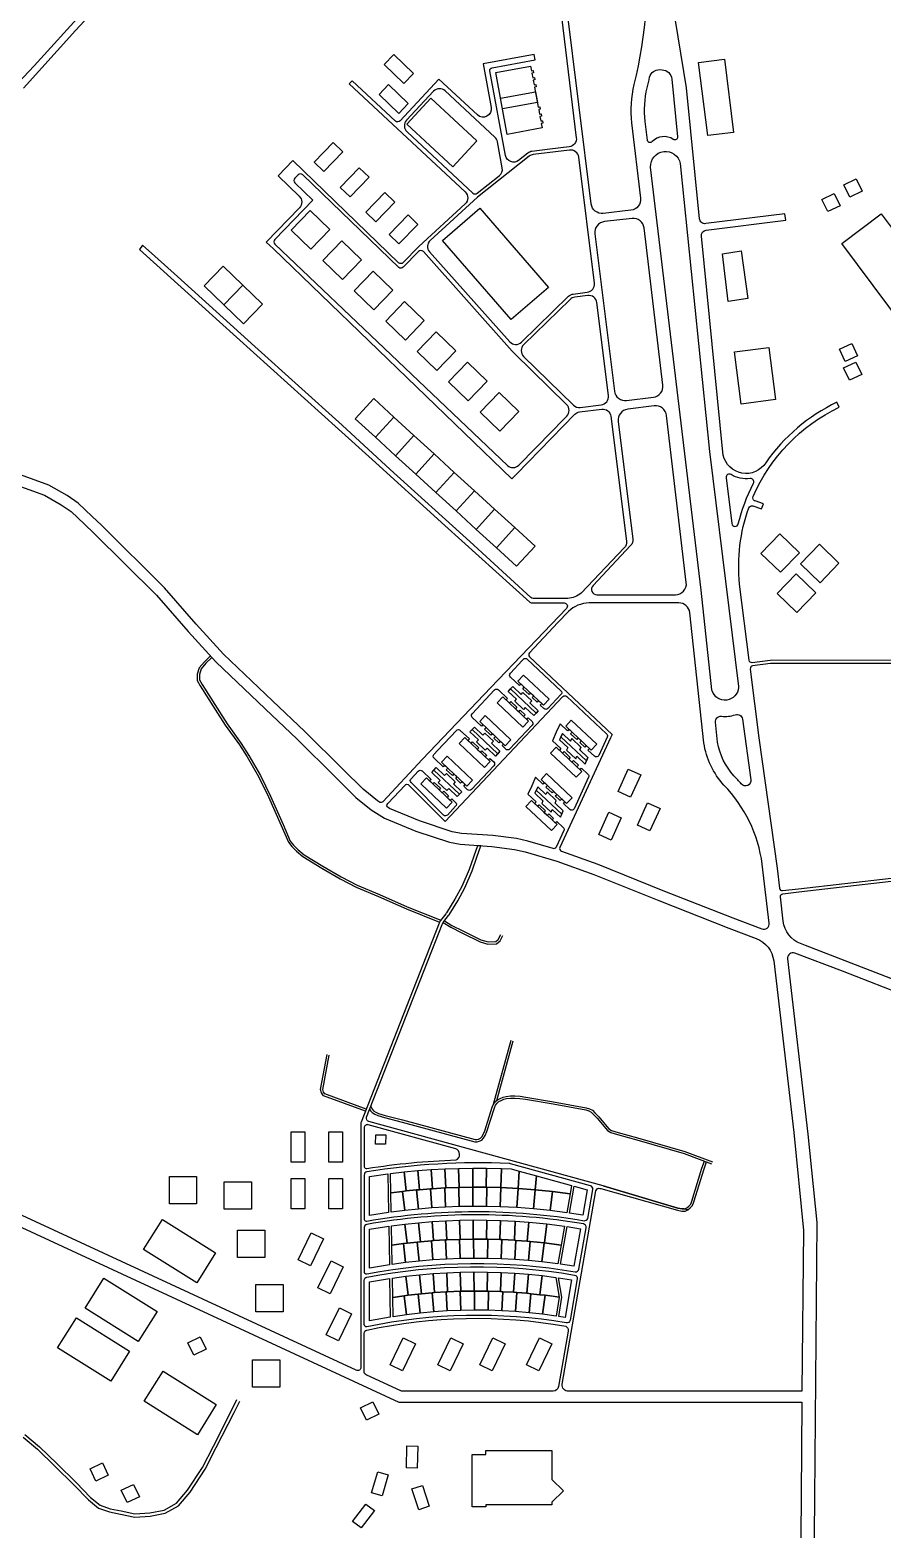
# Model space of a CAD drawing. Header units: millimetres. Extents: x -2529 to 8314, y -4885 to 3935.
# Drawn here: x -554 to 1007, y -566 to 2180 of the extents above; entities that cross this region are included whole.
import ezdxf

# ---------------------------------------------------------------- set-up
doc = ezdxf.new("R2010")
doc.units = ezdxf.units.MM
for name, color, linetype, true_color in [('благоустройство_внутридворовые_дороги', 18, 'Continuous', 0x000000), ('благоустройство_спорт', 18, 'Continuous', 0x000000), ('дома_зона застройки', 18, 'Continuous', 0x000000), ('здания_общественно_деловая_зона_контур', 18, 'Continuous', 0x000000), ('логистика_здание', 18, 'Continuous', 0x000000), ('промка_здание', 18, 'Continuous', 0x000000), ('Участки_зона_Ж_2_18_08_034001_2519', 18, 'Continuous', 0x000000)]:
    doc.layers.add(name, color=color, linetype=linetype, true_color=true_color)
doc.layers.add('мвд', color=250, linetype='Continuous', transparency=0.4)
doc.layers.add('торговый_центр_здание', color=250, linetype='Continuous', transparency=0.4)

msp = doc.modelspace()

# ---------------------------------------------------------------- linework, layer by layer
at = {"layer": 'благоустройство_внутридворовые_дороги'}
for points in [[(1001.2, 2999.4), (1003.4, 2991.1), (1001.7, 2981), (997.6, 2972.6), (987.7, 2963.1), (969.8, 2951), (934.4, 2932.8), (856.2, 2895.7), (767.7, 2850.9), (680.2, 2809.5), (409.7, 2681.3), (149.1, 2557.8), (18, 2495.7), (-127, 2419.3), (-304.3, 2325.9), (-353.7, 2302), (-382.1, 2286.3), (-400.9, 2269.1), (-425.9, 2246.1), (-455, 2214.4), (-546.5, 2114.2), (-642.3, 2012.5)], [(1040.3, 2945.6), (1034.5, 2952.9), (1029.2, 2956), (1023.2, 2957.3), (1019.1, 2956.1), (1018.3, 2945.5), (999.1, 2933.4), (986.3, 2937.3), (977.2, 2936.9), (968.1, 2933.9), (933.7, 2917.2), (809.7, 2857), (610.5, 2761.6), (402.4, 2663.8), (187.9, 2562), (7, 2475), (-125.8, 2406.4), (-242, 2345.1), (-336.5, 2296.6), (-366.6, 2280.8), (-395.2, 2258.1), (-412.5, 2241.8), (-470.8, 2179.2), (-565.7, 2073.8)], [(-223.7, 1034.4), (-234.6, 1023.6), (-244.4, 1012.7), (-247.6, 1001), (-247.6, 989.2), (-242.5, 979.7), (-214.9, 936.3), (-196.5, 907.7), (-170.5, 871.6), (-156.6, 849.7), (-135.7, 813.4), (-117.5, 776.1), (-94.1, 724.1), (-81, 693.4), (-74.8, 685.2), (-66.1, 676.8), (-54.3, 667.1), (-19.9, 645.7), (14.1, 626.2), (43, 611.2), (84, 593.7), (135.1, 571.4), (195.9, 547)], [(-221, 1031.4), (-231.7, 1020.9), (-240.8, 1010.7), (-243.6, 1000.4), (-243.6, 990.2), (-239, 981.7), (-211.5, 938.4), (-193.2, 910), (-167.2, 873.9), (-153.1, 851.8), (-132.1, 815.3), (-113.9, 777.8), (-90.4, 725.7), (-77.6, 695.4), (-71.8, 687.9), (-63.4, 679.8), (-51.9, 670.4), (-17.9, 649.1), (16, 629.8), (44.7, 614.8), (85.6, 597.4), (136.7, 575.1), (198.2, 550.4)], [(368.1, 925.2), (352.7, 939.7), (349.3, 936.1), (333.3, 951.2), (336.7, 954.8), (321.3, 969.4), (329.6, 978.1), (345, 963.6), (348.4, 967.2), (364.4, 952.1), (361, 948.5), (376.4, 933.9), (368.1, 925.2)], [(298.2, 851), (282.8, 865.5), (279.3, 861.9), (263.3, 877), (266.8, 880.6), (251.3, 895.2), (259.6, 903.9), (275, 889.4), (278.4, 893), (294.4, 877.9), (291, 874.3), (306.4, 859.7), (298.2, 851)], [(228.2, 776.8), (212.8, 791.3), (209.3, 787.7), (193.3, 802.8), (196.8, 806.4), (181.4, 821), (189.6, 829.7), (205, 815.1), (208.4, 818.8), (224.4, 803.7), (221, 800), (236.4, 785.5), (228.2, 776.8)], [(370.1, 783.1), (385.1, 769), (382.9, 764.2), (399.8, 748.2), (402, 753), (416.9, 738.9), (422.2, 750.4), (407.2, 764.5), (409.4, 769.3), (392.6, 785.3), (390.4, 780.5), (375.4, 794.6), (370.1, 783.1)], [(204.7, 549.4), (218.5, 541), (238.6, 531.1), (271.4, 514.8), (284.9, 510.7), (298.7, 511.2), (303.3, 515.1), (307.8, 524.3)], [(202.3, 546.2), (216.6, 537.5), (236.8, 527.5), (269.9, 511.1), (284.4, 506.6), (300.3, 507.3), (306.6, 512.6), (311.4, 522.5)], [(294.6, 213.7), (326.7, 330.7)], [(300.7, 220.7), (330.6, 329.7)], [(60.1, 200.7), (-16.9, 229.1), (-20.5, 234.2), (-21.9, 240.6), (-10, 304.4)], [(61.5, 204.5), (-14.4, 232.5), (-16.7, 235.8), (-17.8, 240.6), (-6.1, 303.7)], [(68, 204.5), (69.6, 201.4), (72.5, 198.2), (77.3, 195.3), (82.6, 193), (94.9, 189.4), (127.1, 181), (260.3, 144.8), (264.5, 144.9), (268.3, 145.9), (273.1, 148), (276.4, 151.5), (279.3, 156.3), (282.2, 163.4), (296.1, 207.1), (298.1, 211.7), (301.1, 215.7), (304.4, 218.5), (308.3, 220.5), (313.5, 222.7), (318.5, 223.9), (325.6, 224.7), (333.3, 224.9), (342.7, 224.4), (353.2, 222.6), (403.8, 214.2), (463.3, 203.2), (468.7, 201.4), (473.1, 199.3), (477.2, 195.3), (484.1, 187.8), (502.9, 165.6), (509.1, 161.6), (521.7, 158.1), (556.8, 148.3), (643.7, 123.3), (693.8, 104.7)], [(69.9, 209.4), (72.9, 203.7), (75.1, 201.3), (79.1, 198.8), (84, 196.7), (96, 193.2), (128.1, 184.8), (260.8, 148.8), (263.9, 148.9), (267, 149.7), (270.7, 151.4), (273.2, 154), (275.7, 158.1), (278.5, 164.8), (292.3, 208.5), (294.6, 213.7), (298.2, 218.5), (302.1, 221.9), (306.7, 224.2), (312.2, 226.5), (317.8, 227.9), (325.4, 228.7), (333.3, 228.9), (343.2, 228.4), (353.9, 226.5), (404.5, 218.2), (464.3, 207.1), (470.2, 205.1), (475.4, 202.7), (480.1, 198.1), (487.1, 190.5), (505.6, 168.6), (510.7, 165.3), (522.8, 162), (557.9, 152.1), (644.9, 127.1), (695.2, 108.4)], [(490.8, 59.2), (631.2, 19.6), (639.4, 18), (645.2, 18), (650.4, 20.5), (654.7, 23.8), (659, 28.5), (661.2, 34.7), (679.8, 95.1), (684.2, 108.2)], [(495, 64.3), (632.1, 23.4), (639.7, 22), (644.3, 22), (648.3, 24), (652, 26.8), (655.5, 30.6), (657.5, 36), (676, 96.3), (680.4, 109.6)], [(-563, -390.7), (-536.3, -413.5), (-504.1, -444.5), (-469.5, -479), (-442.9, -506.4), (-425.3, -520.3), (-407, -526.9), (-387.2, -530.8), (-361.7, -536.1), (-334.7, -534.6), (-308.4, -529.3), (-285.9, -516.9), (-265.3, -493.1), (-238.2, -451.6), (-218.1, -412.1), (-185.4, -348), (-175, -327.1)], [(-566.2, -395.8), (-540.3, -417.9), (-508.3, -448.8), (-473.8, -483.3), (-447, -510.8), (-428.3, -525.6), (-408.6, -532.7), (-388.4, -536.6), (-362.1, -542.1), (-334, -540.6), (-306.3, -535), (-282.1, -521.6), (-260.5, -496.8), (-233, -454.6), (-212.8, -414.8), (-180, -350.7), (-169.6, -329.8)]]:
    msp.add_lwpolyline(points, dxfattribs=at)
for points in [[(573.6, 2360.2, -0.07883), (551.5, 2080.2, 0.088878), (547.3, 2009.8), (563.7, 1872.2, -0.415709), (546.1, 1850), (495.4, 1844.2, -0.411227), (473.3, 1861.6), (428, 2225.5)], [(1122, 1026.2), (800.7, 1025.9), (768, 1021.8, -0.413148), (762.4, 1026.2), (744.8, 1165.7, -0.109788), (761.6, 1305.1, -0.408481), (769.2, 1308.8), (784.9, 1303.6), (788.7, 1312.8), (773.4, 1317.9, -0.440531), (769.8, 1326, -0.181257), (927.4, 1489.5), (923.1, 1498.5, 0.130146), (792.9, 1387.9, -0.668345), (714.9, 1401.8), (714.2, 1407.3), (675, 1802.6, -0.407041), (683.7, 1813.5), (829.7, 1831.7), (827.7, 1843.5), (683, 1825.5, -0.421423), (671.8, 1834.5), (648, 2074), (601.6, 2358.2, -0.045846)], [(416.5, 2224.1), (446.1, 1982.9, -0.414214), (433, 1966.2), (433, 1966.2), (397.7, 1961.8), (364.9, 1957.7, 0.137188), (357.4, 1954.6), (340.5, 1941.3, -0.564941), (316.5, 1950.3), (287.9, 2105.1, -0.414214), (291.9, 2110.9), (370.6, 2125.4), (368.7, 2135.3), (275.3, 2118), (290.1, 2038.2, -0.722821), (265.1, 2024.5), (194.7, 2090.1), (123.6, 2013.7, -0.414214), (115.1, 2013.4), (35.9, 2087.1), (30.4, 2081.4), (242.7, 1883.6, -0.437456), (242.6, 1861.5), (157.9, 1783.8), (129.4, 1754.2, -0.414214), (120.9, 1754.1), (-72.9, 1941), (-99.7, 1913.1), (-61.1, 1875.9, -0.414214), (-60.7, 1854.7), (-121.3, 1791.9), (-108.3, 1779.5), (328, 1358.6), (336.4, 1367.2), (336.4, 1367.2), (443.3, 1476.5, -0.169916), (452.1, 1480.9), (492.7, 1486, -0.414214), (509.4, 1472.9), (537.9, 1244.1, -0.225287), (533.8, 1231.8), (454.9, 1149.2, -0.156602), (430.4, 1139.3), (367, 1139.3, -0.18825), (362.9, 1140.9), (251.4, 1243.6), (105.5, 1375.3), (17.3, 1456.7), (-142.3, 1600.9), (-283.6, 1728.5), (-325.2, 1766.1), (-347.7, 1786.4), (-353.5, 1778.2), (-207.2, 1646.1), (10.7, 1449.4), (72.3, 1394), (205.5, 1272.9), (361.3, 1132.8, 0.185108), (365.3, 1131.3), (423.7, 1131.3, -0.660019), (428, 1121.1), (289.7, 976.4), (164.5, 845), (91.9, 767.4, -0.35711), (85.6, 766.5), (81.9, 768.8), (55.8, 790.1), (19.2, 826.5), (-50.9, 896.2), (-109.7, 951.8), (-199.7, 1037.7), (-249.6, 1092.1), (-307.8, 1158.9), (-423.2, 1273.5), (-440.2, 1289.7), (-465.7, 1314.1), (-486.1, 1328.1), (-519.1, 1346.6), (-577.8, 1367.9)], [(256.7, 1881.5, 0.370389), (264.5, 1881.2), (305, 1913.2, 0.278003), (310.5, 1927.7), (301.7, 1975.5, 0.160886), (297.1, 1983.7), (206.1, 2068.5, 0.414214), (184.9, 2067.8), (135.5, 2014.8, 0.414214), (136.3, 1993.6), (256.7, 1881.5)], [(476.7, 1163.1, 0.657741), (483.9, 1146.3), (627.6, 1146.3, 0.449314), (647.4, 1168.6), (611.1, 1474.4, 0.415757), (588.8, 1491.9), (540.1, 1485.8, 0.414214), (522.7, 1463.5), (549.5, 1248.2, -0.223619), (545.5, 1236.1), (476.7, 1163.1)], [(-584.6, 1349.1), (-527.4, 1328.3), (-496.6, 1311.1), (-478.4, 1298.5), (-454, 1275.2), (-437.2, 1259.1), (-322.4, 1145.2), (-264.5, 1078.8), (-214, 1023.7), (-123.5, 937.3), (-64.8, 881.8), (5.1, 812.3), (42.4, 775.2), (70.3, 752.5), (95.2, 737.1), (152.2, 713.7), (213.9, 693.1), (233.6, 689.5), (291.4, 685.4), (332.9, 680.1), (352.4, 675.5), (410.3, 658.8), (478.4, 634.4), (597.3, 586.5), (725.5, 536), (775.4, 517.1, -0.279592), (807.3, 476.2), (844.4, 161.8), (861.7, -17.6), (859.1, -311.6), (431.8, -311.6, -0.480571), (420.4, -298.9), (481.8, 54.9, -0.442637), (489.3, 59.6), (490.8, 59.2), (631.2, 19.6), (639.4, 18), (645.2, 18), (649.7, 20.2), (642.6, 22), (639.7, 22), (632.1, 23.4), (495, 64.3), (66.3, 182, -0.445486), (62.3, 189.9), (200.5, 542.7, -0.07413), (203.5, 547.8), (212.1, 558.8, 0.028402), (213.4, 560.6), (229.1, 585.9), (241.9, 609.8), (255.2, 641), (264.1, 665.7), (271.6, 686.4), (265.3, 686.6), (258.5, 667.7), (249.7, 643.2), (236.5, 612.4), (223.9, 588.9), (208.4, 563.9, -0.025321), (207.3, 562.3), (197.8, 550, 0.071036), (195, 545), (52.2, 180.8, 0.093652), (51.8, 178.6), (51.8, -267.9, -0.547753), (43.3, -273.3), (-1956.4, 652.7)], [(469.3, 1131.3, 0.181899), (431.8, 1115.6), (412.5, 1095.2), (360.3, 1039.8, 0.414198), (360.5, 1032.8), (511.4, 890.4), (508.7, 884.6), (415.8, 683.7, 0.44102), (418.7, 676.9), (485.5, 653.1), (604.7, 605), (732.7, 554.6), (785.7, 534.5, 0.562998), (799.2, 545.1), (786.4, 653, 0.160563), (716.3, 797.8, -0.150143), (679.6, 874.9), (653.7, 1113.4, 0.382825), (633.8, 1131.3), (469.3, 1131.3)], [(394, 937.9, -0.414318), (386.9, 937.7), (380.1, 944.2), (382.8, 947.1), (377, 952.6), (374.2, 949.7), (365.3, 958.1), (368.1, 961), (362.2, 966.5), (359.5, 963.6), (348.1, 974.3), (350.9, 977.2), (345.1, 982.7), (342.3, 979.8), (325.6, 995.6, -0.413499), (325.4, 1002.7), (346.9, 1025.6), (349.3, 1028.2, -0.414229), (356.4, 1028.4), (417.8, 970.4, -0.414214), (418, 963.4), (394, 937.9)], [(1022.3, 1020.1), (801.5, 1020.1), (768.8, 1015.9, 0.414039), (764.5, 1010.3), (780.4, 884), (813.5, 645.5), (817.8, 609, 0.413784), (823.3, 604.6), (852.5, 607.9), (1022.1, 627.4)], [(324, 863.7, -0.414318), (316.9, 863.5), (310.1, 870), (312.9, 872.9), (307, 878.4), (304.3, 875.4), (295.3, 883.9), (298.1, 886.8), (292.3, 892.3), (289.5, 889.4), (278.2, 900.1), (280.9, 903), (275.1, 908.5), (272.4, 905.6), (255.7, 921.3, -0.413499), (255.5, 928.4), (296.6, 972.1, -0.414825), (303.7, 972.3), (320.3, 956.5), (317.6, 953.6), (323.4, 948.1), (326.2, 951.1), (337.5, 940.3), (334.8, 937.4), (340.6, 931.9), (343.3, 934.8), (352.3, 926.4), (349.5, 923.5), (355.4, 918), (358.1, 920.9), (365, 914.4, -0.414214), (365.2, 907.4), (324, 863.7)], [(295, 840.2, -0.414214), (295.2, 833.2), (254, 789.5, -0.414318), (246.9, 789.3), (240, 795.8), (242.8, 798.7), (237, 804.2), (234.2, 801.3), (225.3, 809.7), (228, 812.7), (222.2, 818.2), (219.5, 815.2), (208.1, 826), (210.8, 828.9), (205, 834.4), (202.3, 831.5), (185.8, 847, -0.413963), (185.6, 854), (192.8, 861.6), (226.7, 897.7, -0.414825), (233.8, 898), (250.3, 882.4), (247.6, 879.5), (253.4, 874), (256.2, 876.9), (267.5, 866.2), (264.8, 863.2), (270.6, 857.7), (273.3, 860.7), (282.3, 852.2), (279.5, 849.3), (285.4, 843.8), (288.1, 846.7), (295, 840.2)], [(-1965.3, 634.7), (121.5, -331.6), (859, -331.6), (857.5, -503), (855, -799.6, -0.412163)], [(1083.6, 398.5), (933.3, 457.1), (846.3, 490.1, 0.562405), (832.8, 479.6), (870.1, 159.1), (886.1, -2.9), (881.9, -507.1), (876.8, -1104.8)], [(434.6, -181.9, -0.430236), (427.7, -186.8, 0.094851), (62.6, -193.9, -0.422939), (57.8, -189.5), (57.8, -108.9, -0.359403), (62.7, -103, -0.090375), (442.9, -99.1, -0.414814), (447.8, -106), (434.6, -181.9)]]:
    msp.add_lwpolyline(points, format="xyb", dxfattribs=at)
for points in [[(603.1, 2107.3, -0.363831), (621.1, 2090), (631.4, 1984.3, -0.633269), (623.6, 1979.7, 0.362409), (584.8, 1975.6, -0.631328), (576.2, 1978.5), (572.2, 2012.7, -0.088878), (575.8, 2074.3, 0.00542), (580.3, 2093.8, -0.355197), (598.7, 2107.5)], [(345.9, 1608.6), (432, 1692.6, -0.163887), (440.6, 1696.7), (466.1, 1699.9, 0.414214), (479.2, 1716.6), (450.5, 1947.2, 0.414214), (433.8, 1960.2), (367.3, 1952, 0.137188), (359.8, 1948.9), (265.1, 1874), (178.7, 1794.8, 0.410191), (177.6, 1773.7), (324.3, 1609.3, 0.427456)], [(694.1, 972.4), (674.3, 1154.7), (582.1, 1929, -0.9388), (636.1, 1935.6), (689.7, 1408.2), (742.9, 978.4, -0.047808), (742.9, 976.5, -0.822685), (694.6, 970.3, -0.052938)], [(420.7, 1464.9), (428.7, 1473.1, 0.414214), (428.4, 1494.3), (333, 1587.6), (328.7, 1591.8), (166.1, 1774.5, 0.436899), (157.3, 1774.6), (129.4, 1745.7, -0.414474), (121, 1745.5), (-54.7, 1915.1, 0.41434), (-63.2, 1915), (-69.2, 1908.7, 0.414214), (-69.1, 1900.3), (-36.2, 1868.6), (-105.8, 1796.5, 0.414214), (-105.7, 1788), (320, 1383, 0.410484), (341, 1383.4), (402.1, 1445.8)], [(548.1, 1835.1), (497.6, 1829.3, 0.417207), (480, 1807), (515.8, 1519.1, 0.414214), (538.1, 1501.7), (587.1, 1507.8, 0.412719), (604.5, 1530), (570.2, 1817.6, 0.41272)], [(349.7, 1582.4), (440.9, 1493.3, 0.228234), (453.2, 1489.1), (491.7, 1493.9, 0.414214), (504.8, 1510.7), (483.6, 1680.9, 0.414214), (466.9, 1694), (443.4, 1691, 0.163887), (434.7, 1686.9), (349.7, 1603.9, 0.421102)], [(770.3, 1350.4, 0.607449), (764.2, 1359.1, -0.172824), (729.2, 1366.3, 0.628497), (720.2, 1360.5), (730.8, 1276.5, 0.833203), (742.6, 1275.9, -0.059792), (770.3, 1350.4)], [(100.9, 764.2), (132.6, 797.8, -0.423645), (139.8, 797.9), (206, 731.4), (293.6, 824.3), (421.7, 959.9, -0.414214), (428.7, 960.1), (501.5, 891.5, -0.322393), (502.6, 885.7), (487.1, 852.2, -0.512521), (479.1, 850.7), (467.4, 861.8), (470.2, 864.7), (464.3, 870.2), (461.6, 867.2), (452.6, 875.7), (455.4, 878.6), (449.6, 884.1), (446.8, 881.2), (435.5, 891.9), (438.2, 894.8), (432.4, 900.3), (429.7, 897.4), (416.5, 909.8), (409.5, 894.4), (402.3, 878.9), (417.9, 864.5), (415.2, 861.6), (421, 856.1), (423.7, 859), (435.1, 848.3), (432.3, 845.4), (438.1, 839.9), (440.9, 842.8), (449.8, 834.3), (447.1, 831.4), (452.9, 825.9), (455.7, 828.8), (467.4, 817.8, -0.322393), (468.5, 812), (442, 754.6, -0.512521), (434, 753), (422.4, 764), (425.1, 766.9), (419.3, 772.4), (416.6, 769.5), (407.6, 777.9), (410.4, 780.8), (404.6, 786.3), (401.8, 783.4), (390.5, 794.1), (393.2, 797.1), (387.4, 802.6), (384.6, 799.6), (371.5, 812), (364.5, 796.7), (364.5, 796.7), (357.4, 781.3), (372.5, 767.1), (369.8, 764.1), (375.6, 758.7), (378.3, 761.6), (389.7, 750.8), (386.9, 747.9), (392.8, 742.4), (395.5, 745.4), (404.5, 736.9), (401.7, 734), (407.5, 728.5), (410.3, 731.4), (422.3, 720.1, -0.322393), (423.4, 714.4), (409.5, 684.3, -0.370096), (403.5, 681.6), (357.4, 694.9), (336.4, 699.8), (293.3, 705.3), (236.1, 709.4), (218.9, 712.5), (159.1, 732.4), (104.4, 755), (101.9, 756.5, -0.474877)], [(765.7, 807.6, -0.754335), (748.1, 799.8, 0.018086), (734.5, 814.9, -0.14402), (704.6, 876.5), (700.6, 912.7, -0.481911), (711.8, 923.7, 0.11671), (736.8, 926.6, -0.476624), (750.1, 918.6)], [(202.9, 742.9), (143.7, 802.5, -0.404852), (143.6, 809.4), (156.8, 823.5, -0.414361), (163.9, 823.7), (180.3, 808.2), (177.6, 805.3), (183.4, 799.8), (186.1, 802.7), (197.5, 792), (194.8, 789.1), (200.6, 783.6), (203.3, 786.5), (212.3, 778), (209.5, 775.1), (215.4, 769.6), (218.1, 772.5), (225, 766.1, -0.414214), (225.2, 759), (210.1, 743, -0.423489)], [(819.6, 593.3, -0.413772), (824, 598.9), (853.2, 602.3), (1022.1, 622.2), (1109.9, 622.2, -0.098758), (1112.2, 621.7), (1121.1, 618, -0.410869), (1123.9, 610.1), (1093, 544.1), (1046.2, 444.5, -0.3948), (1033.6, 439.5), (1022, 444), (865.3, 504.3), (856.7, 507.6, -0.280078), (824.8, 548.5)], [(225.3, 132.1), (65.4, 176, 0.495055), (57.8, 170.2), (57.8, 99.3, 0.389077), (62.9, 96, -0.032148), (225.9, 111.6, 0.678696)], [(323.2, 105, 0.05148), (62.9, 89.9, 0.367719), (57.8, 84), (57.8, 2.5, 0.383784), (62.8, -0.3, -0.086197), (460.2, 0.4, 0.353029), (467, 4.7), (476.2, 57.6, 0.38635), (471.9, 64.4), (325.4, 104.6, 0.044093)], [(450.9, -88.2), (464, -12.4, 0.414744), (459.1, -5.5, 0.086426), (62.8, -6.4, 0.363901), (57.8, -12.3), (57.8, -93.8, 0.472766), (62.7, -96.9, -0.090127), (443.9, -93.2, 0.385719)], [(403.7, -311.6), (125.9, -311.6), (61.3, -281.7, -0.292196), (57.8, -276.2), (57.8, -205.9, -0.353996), (62.6, -200, -0.098404), (426.6, -192.7, -0.356368), (431.2, -201.8), (413.5, -303.3, -0.364721)]]:
    msp.add_lwpolyline(points, format="xyb", close=True, dxfattribs=at)
msp.add_lwpolyline([(454.6, 867), (437.6, 883), (435.5, 878.2), (420.5, 892.3), (415.4, 880.6), (430.3, 866.5), (428.1, 861.7), (445.1, 845.7), (447.2, 850.5), (462.2, 836.4), (467.4, 848), (452.4, 862.2)], close=True, dxfattribs=at)
at = {"layer": 'благоустройство_спорт'}
for points in [[(325.4, 973.7), (372.3, 929.5), (368.1, 925.2), (352.7, 939.7), (349.3, 936.1), (333.3, 951.2), (336.7, 954.8), (321.3, 969.4)], [(325.4, 973.7), (329.6, 978.1), (345, 963.6), (348.4, 967.2), (364.4, 952.1), (361, 948.5), (376.4, 933.9), (372.3, 929.5)], [(263.3, 877), (266.8, 880.6), (251.3, 895.2), (255.5, 899.5), (302.3, 855.3), (298.2, 851), (282.8, 865.5), (279.3, 861.9)], [(255.5, 899.5), (259.6, 903.9), (275, 889.4), (278.4, 893), (294.4, 877.9), (291, 874.3), (306.4, 859.7), (302.3, 855.3)], [(417.9, 886.4), (415.4, 880.6), (430.3, 866.5), (428.1, 861.7), (445.1, 845.7), (447.2, 850.5), (462.2, 836.4), (464.8, 842.3)], [(417.9, 886.4), (420.5, 892.3), (435.5, 878.2), (437.6, 883), (454.6, 867), (452.4, 862.2), (467.4, 848), (464.8, 842.3)], [(181.4, 821), (185.5, 825.3), (232.3, 781.1), (228.2, 776.8), (212.8, 791.3), (209.3, 787.7), (193.3, 802.8), (196.8, 806.4)], [(185.5, 825.3), (189.6, 829.7), (205, 815.1), (208.4, 818.8), (224.4, 803.7), (221, 800), (236.4, 785.5), (232.3, 781.1)], [(372.8, 788.8), (370.1, 783.1), (385.1, 769), (382.9, 764.2), (399.8, 748.2), (402, 753), (416.9, 738.9), (419.6, 744.7)], [(392.6, 785.3), (390.4, 780.5), (375.4, 794.6), (372.8, 788.8), (419.6, 744.7), (422.2, 750.4), (407.2, 764.5), (409.4, 769.3)], [(67.8, 81.1), (101.1, 86), (102.3, 15.5), (67.8, 10.2)], [(442.2, 63.7), (466, 57.2), (457.8, 10.4), (433.6, 14.3)], [(67.8, -15.2), (102.7, -9.7), (103.9, -80.2), (67.8, -86.3)], [(429.3, -10.4), (453.6, -14.2), (441.6, -83.1), (417.3, -79.4)], [(67.8, -111.7), (104.4, -105.5), (105.6, -176.3), (67.8, -183.1)], [(413.3, -104), (437.3, -107.8), (425.4, -176.8), (414.2, -174.9), (419.5, -139.5)]]:
    msp.add_lwpolyline(points, close=True, dxfattribs=at)
at = {"layer": 'дома_зона застройки'}
for points in [[(349.5, 999.1), (396.3, 954.9), (386, 944), (339.2, 988.2)], [(301.5, 948.3), (311.8, 959.1), (358.6, 915), (348.3, 904.1)], [(279.5, 924.9), (326.4, 880.7), (316.1, 869.8), (269.3, 914)], [(436.8, 916.7), (483.7, 872.5), (473.4, 861.6), (426.6, 905.8)], [(231.5, 874.1), (241.8, 885), (288.6, 840.8), (278.3, 829.9)], [(399.1, 856.2), (409.3, 867.1), (456.1, 822.9), (445.9, 812)], [(209.5, 850.7), (256.3, 806.6), (246, 795.7), (199.2, 839.9)], [(161.5, 799.9), (171.8, 810.8), (218.6, 766.6), (208.3, 755.7)], [(391.8, 818.9), (438.7, 774.7), (428.4, 763.9), (381.6, 808.1)], [(353.7, 758.8), (363.9, 769.6), (410.8, 725.5), (400.5, 714.6)]]:
    msp.add_lwpolyline(points, close=True, dxfattribs=at)
at = {"layer": 'здания_общественно_деловая_зона_контур'}
for points in [[(-76, 162.8), (-51, 162.8), (-51, 107.8), (-76, 107.8)], [(-6.8, 162.8), (18.2, 162.8), (18.2, 107.8), (-6.8, 107.8)], [(-76, 77.4), (-51, 77.4), (-51, 22.4), (-76, 22.4)], [(-6.8, 77.4), (18.2, 77.4), (18.2, 22.4), (-6.8, 22.4)], [(-39, -21.9), (-16.5, -32.8), (-40.5, -82.3), (-63, -71.4)], [(-2.9, -72.9), (19.6, -83.8), (-4.3, -133.3), (-26.8, -122.4)], [(12.4, -159.2), (34.9, -170.1), (10.9, -219.6), (-11.6, -208.7)], [(129.2, -214), (151.7, -224.9), (127.8, -274.4), (105.3, -263.5)], [(216.5, -214), (239, -224.9), (215.1, -274.4), (192.6, -263.5)], [(293.5, -214), (316, -224.9), (292.1, -274.4), (269.6, -263.5)], [(378.9, -214), (401.4, -224.9), (377.5, -274.4), (355, -263.5)], [(-421.4, -442.8), (-410.6, -465.4), (-433.1, -476.2), (-443.9, -453.7)], [(-364.3, -482.3), (-353.5, -504.8), (-376, -515.7), (-386.9, -493.1)]]:
    msp.add_lwpolyline(points, close=True, dxfattribs=at)
at = {"layer": 'логистика_здание'}
for points in [[(111.9, 2135), (147.9, 2100.3), (130.6, 2082.3), (94.6, 2117)], [(686.5, 1986.7), (669.8, 2120.6), (717.2, 2126.5), (733.8, 1992.5)], [(319.5, 1988.9), (298.6, 2102), (362.5, 2113.8), (364.1, 2105.4), (367, 2105.9), (367.9, 2101.5), (364.9, 2101), (366.5, 2092.6), (369.4, 2093.1), (370.2, 2088.8), (367.3, 2088.2), (368.8, 2079.8), (371.8, 2080.4), (372.6, 2076), (369.6, 2075.5), (376.5, 2039), (379.3, 2039.5), (380.1, 2035.2), (377.3, 2034.7), (378.8, 2026.2), (381.7, 2026.8), (382.5, 2022.4), (379.5, 2021.9), (381.1, 2013.5), (384, 2014), (384.8, 2009.6), (381.9, 2009.1), (383.4, 2000.7)], [(102.5, 2080), (138.5, 2045.3), (121.1, 2027.3), (85.1, 2062)], [(307.3, 2055.2), (371.2, 2067.1), (374.8, 2047.4), (310.9, 2035.6)], [(219.9, 1929.4), (135.8, 2007.8), (180.1, 2055.3), (264.3, 1977)], [(-33.9, 1938.2), (0.8, 1974.1), (18.8, 1956.8), (-15.9, 1920.8)], [(14, 1891.9), (48.7, 1927.9), (66.7, 1910.5), (32, 1874.5)], [(958.2, 1907.5), (969, 1885), (946.4, 1874.2), (935.6, 1896.7)], [(61.1, 1846.5), (95.8, 1882.4), (113.8, 1865.1), (79.1, 1829.1)], [(918.3, 1880.9), (929.1, 1858.3), (906.6, 1847.5), (895.7, 1870)], [(-40.9, 1849.4), (-4.9, 1814.7), (-39.6, 1778.7), (-75.6, 1813.4)], [(103.5, 1805.6), (138.2, 1841.6), (156.2, 1824.2), (121.5, 1788.3)], [(269.2, 1853.9), (395, 1708.9), (327.1, 1649.9), (201.2, 1794.9)], [(16.7, 1793.9), (52.7, 1759.2), (18, 1723.2), (-18, 1757.9)], [(724.2, 1683), (713.4, 1770.2), (747.9, 1775.6), (760, 1688.6)], [(74.3, 1738.3), (110.3, 1703.6), (75.6, 1667.6), (39.6, 1702.4)], [(131.9, 1682.8), (167.9, 1648.1), (133.2, 1612.1), (97.2, 1646.8)], [(189.5, 1627.3), (225.5, 1592.6), (190.7, 1556.6), (154.8, 1591.3)], [(747.6, 1494.8), (735.6, 1590.9), (798.6, 1598.7), (810.7, 1503.9)], [(950.1, 1606.3), (961, 1583.8), (938.4, 1572.9), (927.6, 1595.5)], [(247, 1571.7), (283, 1537), (248.3, 1501), (212.3, 1535.7)], [(957.6, 1572.1), (968.4, 1549.6), (945.9, 1538.8), (935.1, 1561.3)], [(304.6, 1516.2), (340.6, 1481.5), (305.9, 1445.5), (269.9, 1480.2)], [(75.2, 1505.2), (112.1, 1471.5), (78.4, 1434.6), (41.5, 1468.3)], [(112.1, 1471.5), (149, 1437.7), (115.3, 1400.8), (78.4, 1434.6)], [(149, 1437.7), (185.9, 1404), (152.2, 1367.1), (115.3, 1400.8)], [(185.9, 1404), (222.8, 1370.3), (189.1, 1333.4), (152.2, 1367.1)], [(222.8, 1370.3), (259.7, 1336.6), (226, 1299.6), (189.1, 1333.4)], [(259.7, 1336.6), (296.6, 1302.8), (262.9, 1265.9), (226, 1299.6)], [(296.6, 1302.8), (333.5, 1269.1), (299.8, 1232.2), (262.9, 1265.9)], [(333.5, 1269.1), (370.5, 1235.4), (336.7, 1198.4), (299.8, 1232.2)], [(-242.4, -212.2), (-231.5, -234.8), (-254.1, -245.6), (-264.9, -223)], [(73.7, -331.2), (84.5, -353.8), (62, -364.6), (51.2, -342.1)], [(-421.4, -442.8), (-410.6, -465.4), (-433.1, -476.2), (-443.9, -453.7)], [(-364.3, -482.3), (-353.5, -504.8), (-376, -515.7), (-386.9, -493.1)]]:
    msp.add_lwpolyline(points, close=True, dxfattribs=at)
at = {"layer": 'мвд'}
for points in [[(-200.1, 1747.8), (-164.1, 1713.1), (-198.8, 1677.1), (-234.8, 1711.8)], [(-164.1, 1713.1), (-128.1, 1678.4), (-162.9, 1642.4), (-198.8, 1677.1)]]:
    msp.add_lwpolyline(points, close=True, dxfattribs=at)
at = {"layer": 'промка_здание'}
for points in [[(1004, 1843.3), (1119.1, 1689.6), (1047, 1635.6), (931.9, 1789.3)], [(818.5, 1258), (854.5, 1223.2), (819.8, 1187.3), (783.8, 1222)], [(890.9, 1238.6), (926.8, 1203.9), (892.1, 1167.9), (856.1, 1202.6)], [(848.6, 1184.6), (884.6, 1149.8), (849.9, 1113.9), (813.9, 1148.6)], [(-298.8, 81.1), (-248.8, 81.1), (-248.8, 31.1), (-298.8, 31.1)], [(-198.7, 71.3), (-148.7, 71.3), (-148.7, 21.3), (-198.7, 21.3)], [(-248.6, -113.5), (-346, -52.4), (-311.4, 2.7), (-214.1, -58.5)], [(-174.1, -16.8), (-124.1, -16.8), (-124.1, -66.8), (-174.1, -66.8)], [(-355.6, -220.7), (-453, -159.5), (-418.4, -104.5), (-321, -165.7)], [(-140.7, -116.2), (-90.7, -116.2), (-90.7, -166.2), (-140.7, -166.2)], [(-406.1, -293.3), (-503.5, -232.2), (-468.9, -177.1), (-371.5, -238.3)], [(-146.7, -254.1), (-96.7, -254.1), (-96.7, -304.1), (-146.7, -304.1)], [(-247.4, -391.3), (-344.8, -330.2), (-310.2, -275.1), (-212.8, -336.3)]]:
    msp.add_lwpolyline(points, close=True, dxfattribs=at)
at = {"layer": 'торговый_центр_здание'}
for points in [[(541.1, 827.1), (563.9, 816.8), (545.4, 775.8), (522.6, 786.1)], [(505.5, 748.1), (528.3, 737.8), (509.8, 696.8), (487, 707.1)], [(576.6, 765.4), (599.4, 755.1), (580.9, 714.1), (558.1, 724.4)], [(78.9, 157.8), (97.2, 157.8), (97, 140.6), (78.7, 140.6)], [(135.8, -411.9), (155.8, -412.3), (155.1, -452.3), (135.1, -451.9)], [(422.8, -494.1), (401, -514.8), (401, -520), (280.4, -520), (280.4, -523.2), (255.5, -523.2), (255.5, -427.7), (280.4, -427.7), (280.4, -420.1), (401, -420.1), (401, -473.5)], [(90.8, -503.3), (71.5, -497.8), (82.6, -459.3), (101.8, -464.9)], [(145.3, -490.6), (164.4, -484.4), (176.8, -522.4), (157.8, -528.6)], [(52.4, -562.1), (36.5, -549.9), (60.8, -518.2), (76.7, -530.3)]]:
    msp.add_lwpolyline(points, close=True, dxfattribs=at)
at = {"layer": 'Участки_зона_Ж_2_18_08_034001_2519'}
for points in [[(106.1, 86.6), (130.9, 89.6), (134.7, 54.8), (128.2, 54), (106.7, 51.4)], [(130.9, 89.6), (155.8, 92), (158.9, 57.1), (153.8, 56.7), (134.7, 54.8)], [(155.8, 92), (180.7, 93.9), (183.1, 59), (179.5, 58.7), (158.9, 57.1)], [(180.7, 93.9), (205.7, 95.3), (207.3, 60.4), (205.2, 60.3), (183.1, 59)], [(205.7, 95.3), (230.7, 96.2), (231.6, 61.2), (230.9, 61.2), (207.3, 60.4)], [(230.7, 96.2), (256.7, 96.7), (256.9, 61.7), (256.6, 61.7), (231.6, 61.2)], [(256.7, 96.7), (281.7, 96.5), (281.2, 61.5), (256.9, 61.7)], [(281.7, 96.5), (309.4, 95.9), (308.1, 60.9), (282.4, 61.5), (281.2, 61.5)], [(309.4, 95.9), (326.7, 95.4), (341.6, 91.3), (339.6, 59.3), (308.1, 60.9)], [(341.6, 91.3), (373.3, 82.6), (371, 56.9), (339.6, 59.3)], [(373.3, 82.6), (437.3, 65.1), (434.6, 49.5), (402.3, 53.7), (371, 56.9)], [(128.2, 54), (134.7, 54.8), (153.8, 56.7), (157, 21.8), (132.1, 19.3)], [(153.8, 56.7), (158.9, 57.1), (179.5, 58.7), (181.9, 23.8), (157, 21.8)], [(179.5, 58.7), (183.1, 59), (205.2, 60.3), (206.9, 25.3), (181.9, 23.8)], [(206.9, 25.3), (205.2, 60.3), (207.3, 60.4), (230.9, 61.2), (231.8, 26.2)], [(230.9, 61.2), (231.6, 61.2), (256.6, 61.7), (256.8, 26.7), (231.8, 26.2)], [(256.6, 61.7), (256.9, 61.7), (282.4, 61.5), (281.8, 26.5), (256.8, 26.7)], [(282.4, 61.5), (308.1, 60.9), (306.8, 25.9), (281.8, 26.5)], [(308.1, 60.9), (339.6, 59.3), (337.4, 24.3), (306.8, 25.9)], [(339.6, 59.3), (371, 56.9), (367.9, 22), (337.4, 24.3)], [(371, 56.9), (402.3, 53.7), (398.3, 18.9), (367.9, 22)], [(107.3, 16.2), (106.7, 51.4), (128.2, 54), (132.1, 19.3)], [(402.3, 53.7), (434.6, 49.5), (428.6, 15), (398.3, 18.9)], [(182.3, -1.2), (207.3, 0.3), (209, -34.7), (206.6, -34.8), (184.8, -36.1)], [(207.3, 0.3), (232.3, 1.2), (233.2, -33.7), (232.4, -33.8), (209, -34.7)], [(232.3, 1.2), (257.2, 1.7), (257.4, -33.3), (233.2, -33.7)], [(257.2, 1.7), (282.2, 1.5), (281.7, -33.5), (258.2, -33.3), (257.4, -33.3)], [(282.2, 1.5), (307.2, 0.8), (305.9, -34.1), (284, -33.5), (281.7, -33.5)], [(307.2, 0.8), (334.3, -0.5), (333, -35.5), (309.8, -34.3), (305.9, -34.1)], [(107.7, -9), (132.5, -5.9), (136.5, -40.6), (129.5, -41.5), (108.3, -44.2)], [(132.5, -5.9), (157.4, -3.3), (160.6, -38.1), (155.1, -38.6), (136.5, -40.6)], [(157.4, -3.3), (182.3, -1.2), (184.8, -36.1), (180.9, -36.4), (160.6, -38.1)], [(334.3, -0.5), (359.2, -2.3), (356.3, -37.2), (335.6, -35.7), (333, -35.5)], [(359.2, -2.3), (391.9, -5.5), (387.9, -40.3), (387, -40.2), (361.4, -37.6), (356.3, -37.2)], [(391.9, -5.5), (424.4, -9.7), (418.4, -44.2), (387.9, -40.3)], [(108.9, -79.5), (108.3, -44.2), (129.5, -41.5), (133.7, -76.2)], [(133.7, -76.2), (129.5, -41.5), (136.5, -40.6), (155.1, -38.6), (158.6, -73.5)], [(155.1, -38.6), (160.6, -38.1), (180.9, -36.4), (183.5, -71.3), (158.6, -73.5)], [(180.9, -36.4), (184.8, -36.1), (206.6, -34.8), (208.4, -69.7), (183.5, -71.3)], [(206.6, -34.8), (209, -34.7), (232.4, -33.8), (233.4, -68.8), (208.4, -69.7)], [(232.4, -33.8), (233.2, -33.7), (258.2, -33.3), (258.4, -68.5), (233.4, -68.8)], [(258.2, -33.3), (281.7, -33.5), (284, -33.5), (283.4, -68.5), (258.4, -68.5)], [(284, -33.5), (305.9, -34.1), (309.8, -34.3), (308.4, -69.3), (283.4, -68.5)], [(309.8, -34.3), (333, -35.5), (335.6, -35.7), (333.3, -70.6), (308.4, -69.3)], [(335.6, -35.7), (356.3, -37.2), (361.4, -37.6), (358.3, -72.5), (333.3, -70.6)], [(361.4, -37.6), (387, -40.2), (383.1, -75), (358.3, -72.5)], [(387, -40.2), (387.9, -40.3), (418.4, -44.2), (412.4, -78.7), (383.1, -75)], [(109.4, -104.7), (134.1, -101.3), (138.4, -136.1), (130.7, -137.1), (110, -140)], [(134.1, -101.3), (159, -98.6), (162.5, -133.4), (156.4, -134), (138.4, -136.1)], [(159, -98.6), (183.9, -96.4), (186.5, -131.3), (182.2, -131.6), (162.5, -133.4)], [(183.9, -96.4), (208.8, -94.8), (210.6, -129.7), (207.8, -129.9), (186.5, -131.3)], [(208.8, -94.8), (233.8, -93.8), (234.8, -128.7), (233.7, -128.8), (210.6, -129.7)], [(233.8, -93.8), (258.8, -93.3), (259, -128.3), (234.8, -128.7)], [(258.8, -93.3), (283.8, -93.5), (283.1, -128.5), (259.6, -128.3), (259, -128.3)], [(283.8, -93.5), (308.8, -94.3), (307.3, -129.3), (285.5, -128.6), (283.1, -128.5)], [(308.8, -94.3), (333.7, -95.7), (331.4, -130.6), (311.4, -129.5), (307.3, -129.3)], [(333.7, -95.7), (358.7, -97.6), (355.5, -132.5), (337.2, -131), (331.4, -130.6)], [(358.7, -97.6), (383.5, -100.2), (379.5, -135), (363, -133.2), (355.5, -132.5)], [(383.5, -100.2), (408.3, -103.3), (414.4, -139.6), (388.8, -136.1), (379.5, -135)], [(110.6, -175.4), (110, -140), (130.7, -137.1), (135.3, -171.8)], [(130.7, -137.1), (138.4, -136.1), (156.4, -134), (160.1, -168.8), (135.3, -171.8)], [(156.4, -134), (162.5, -133.4), (182.2, -131.6), (185, -166.5), (160.1, -168.8)], [(182.2, -131.6), (186.5, -131.3), (207.8, -129.9), (209.8, -164.8), (185, -166.5)], [(207.8, -129.9), (210.6, -129.7), (233.7, -128.8), (234.7, -163.8), (209.8, -164.8)], [(233.7, -128.8), (234.8, -128.7), (259, -128.3), (259.6, -128.3), (259.7, -163.3), (234.7, -163.8)], [(259.6, -128.3), (283.1, -128.5), (285.5, -128.6), (284.7, -163.6), (259.7, -163.3)], [(285.5, -128.6), (307.3, -129.3), (311.4, -129.5), (309.7, -164.4), (284.7, -163.6)], [(311.4, -129.5), (331.4, -130.6), (337.2, -131), (334.7, -165.9), (309.7, -164.4)], [(337.2, -131), (355.5, -132.5), (363, -133.2), (359.6, -168), (334.7, -165.9)], [(359.6, -168), (363, -133.2), (379.5, -135), (388.8, -136.1), (384.4, -170.8)], [(388.8, -136.1), (403.5, -138), (414.4, -139.6), (409.2, -174.2), (384.4, -170.8)]]:
    msp.add_lwpolyline(points, close=True, dxfattribs=at)

doc.saveas('drawing.dxf')
